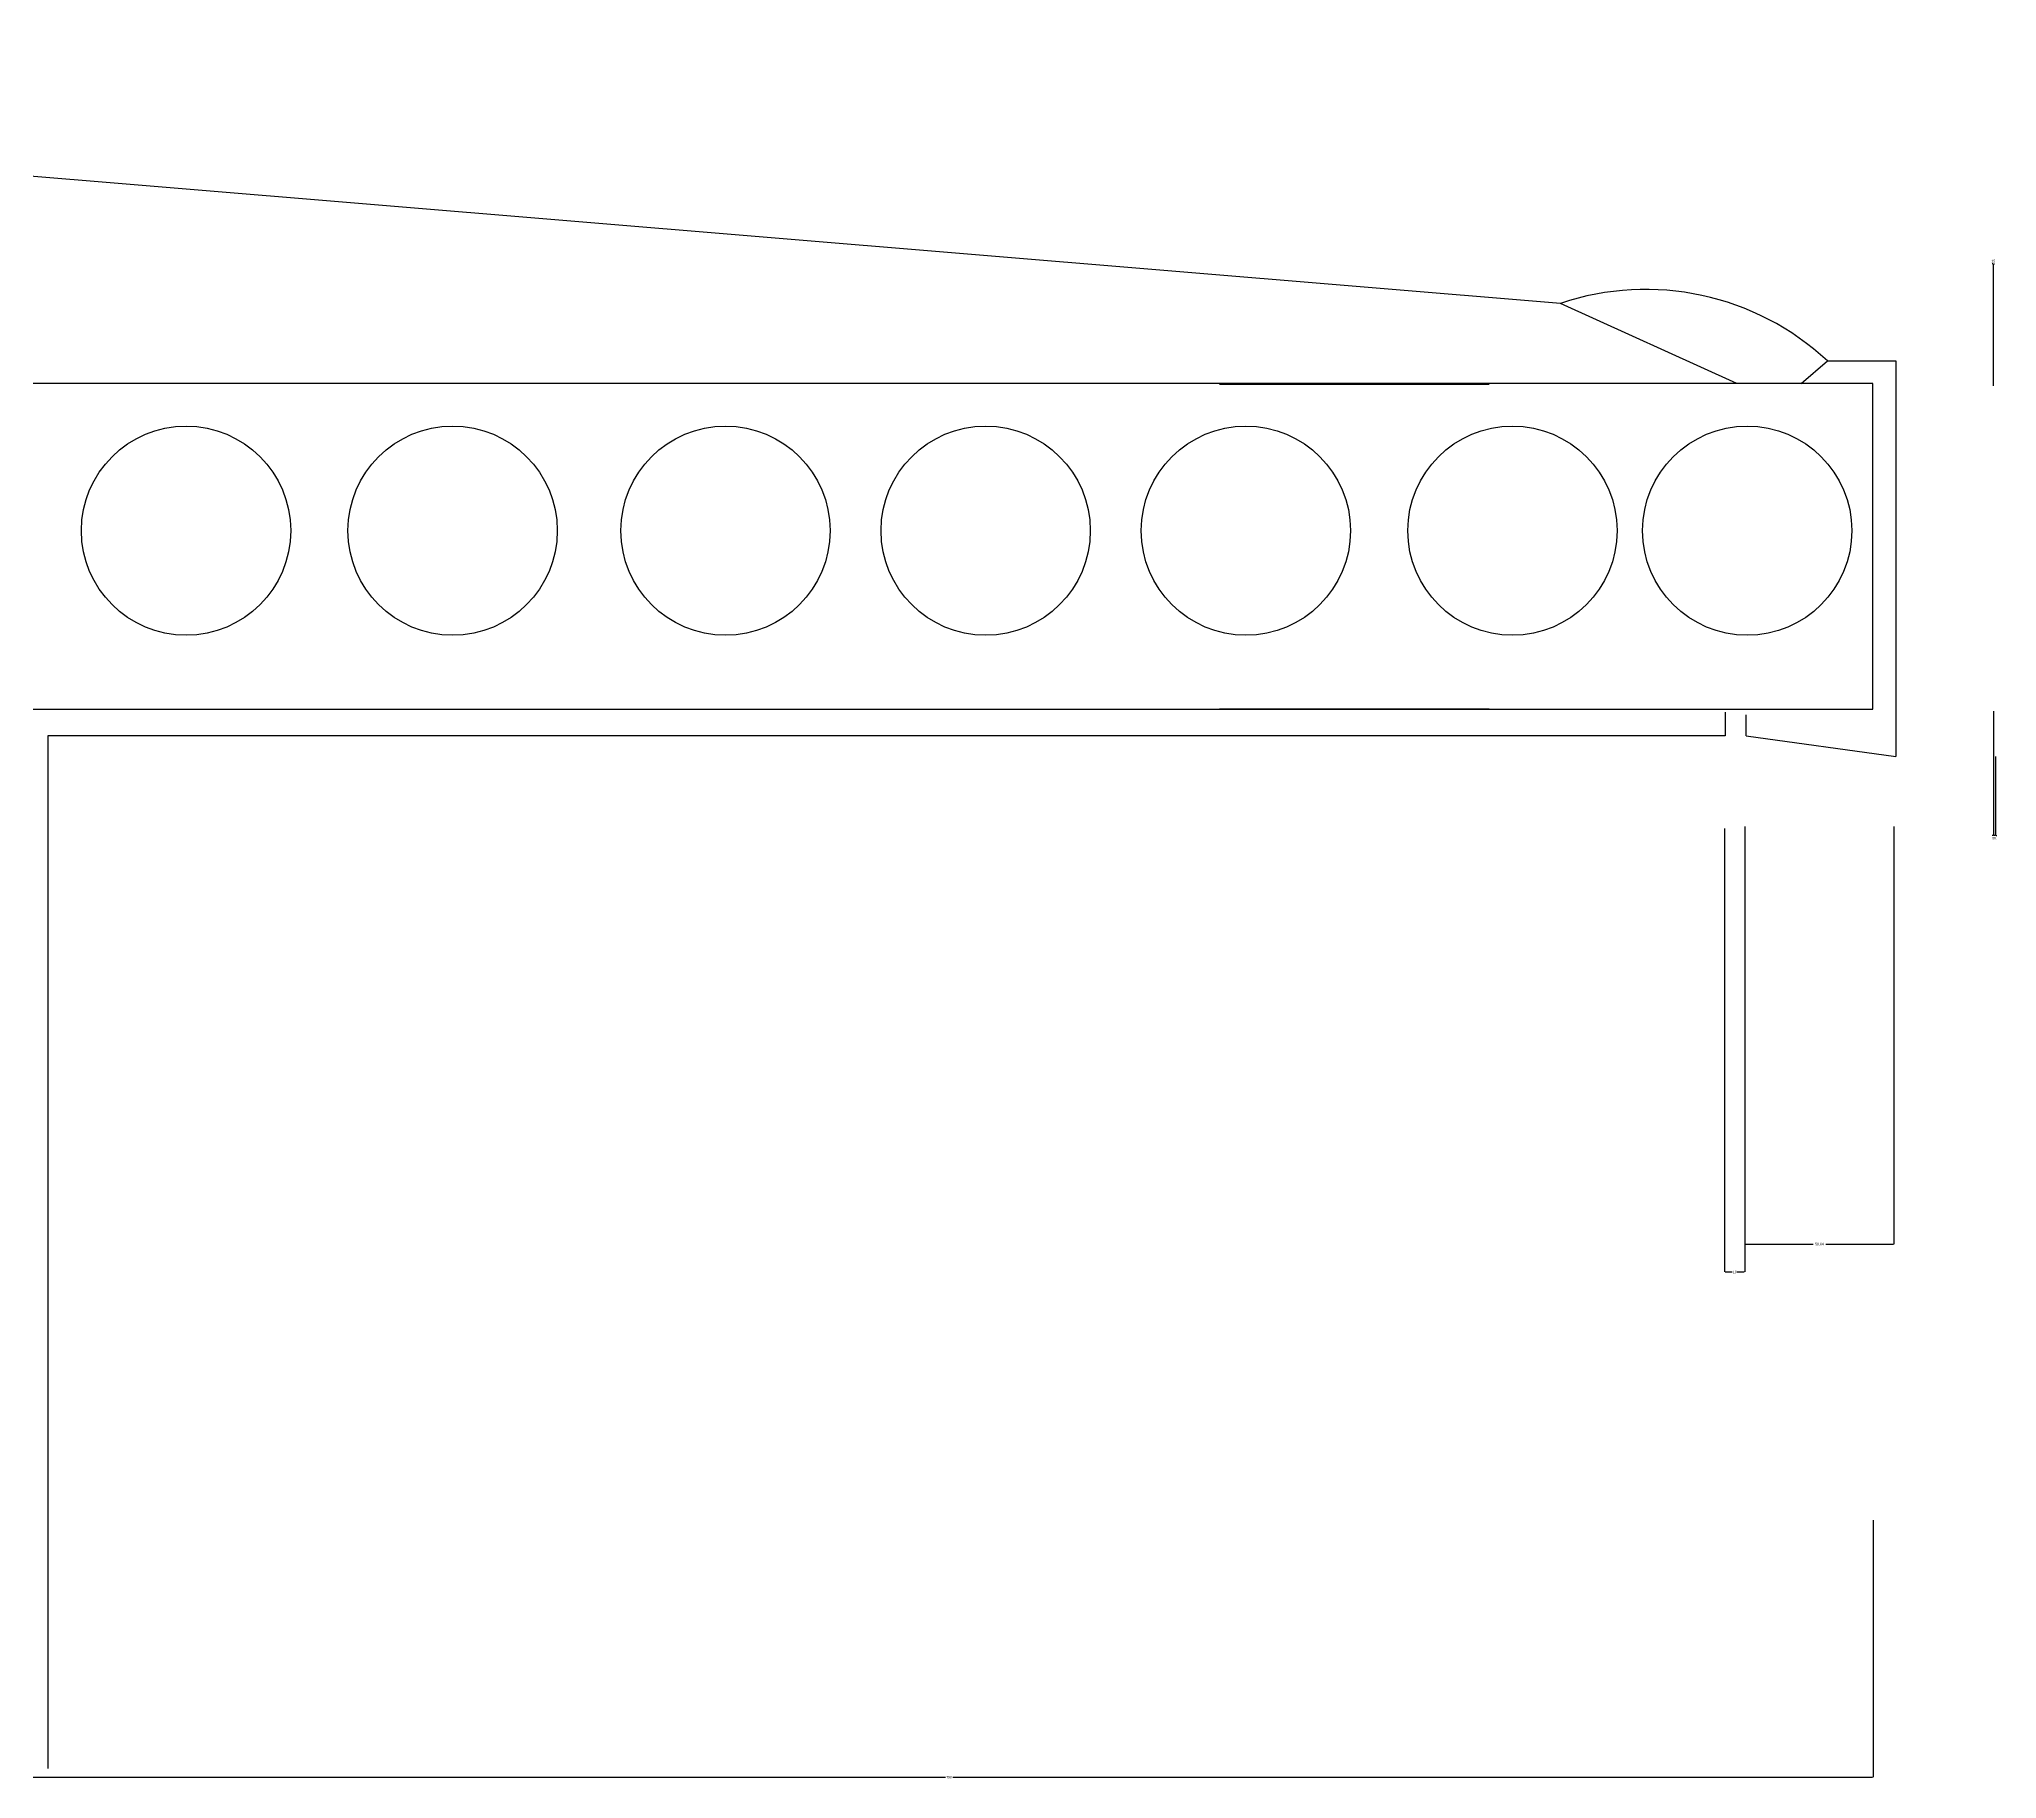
# Model space of a CAD drawing. Header units: metres. Extents: x 18504 to 19961, y 9100 to 9945.
# Drawn here: x 19178 to 19961, y 9249 to 9945 of the extents above; entities that cross this region are included whole.
import ezdxf

# ---------------------------------------------------------------- set-up
doc = ezdxf.new("R2010")
doc.units = ezdxf.units.M
doc.layers.add('PUB_DIM', color=3, linetype='Continuous')
doc.dimstyles.get("Standard").update_dxf_attribs({"dimtxt": 2.5, "dimasz": 2.5, "dimexe": 1.25, "dimexo": 0.625, "dimtad": 1, "dimcen": 2.5, "dimazin": 3, "dimtfac": 1, "dimtmove": 0, "dimatfit": 3})

# ---------------------------------------------------------------- blocks, each defined once
blk = doc.blocks.new('*D1')
for p, q in [((19911.41, 9352.54), (19911.41, 9249.65)), ((19172.09, 9335.61), (19172.09, 9249.65)), ((19172.34, 9249.65), (19540.25, 9249.65)), ((19543.25, 9249.65), (19911.16, 9249.65))]:
    blk.add_line(p, q)
at = {"layer": 'Defpoints'}
for p in [(19911.41, 9352.54), (19172.09, 9335.61), (19172.09, 9249.65)]:
    blk.add_point(p, dxfattribs=at)
at = {"layer": 'PUB_DIM', "insert": (19541.75, 9249.65), "char_height": 1, "attachment_point": 5}
blk.add_mtext('750', dxfattribs=at)
blk = doc.blocks.new('*D2')
for p, q in [((19959.28, 9855.21), (19959.03, 9855.21)), ((19959.53, 9806.4), (19959.53, 9855.21)), ((19959.53, 9816.34), (19959.53, 9855.21)), ((19959.53, 9855.21), (19959.53, 9855.21)), ((19959.78, 9855.21), (19960.03, 9855.21))]:
    blk.add_line(p, q)
at = {"layer": 'Defpoints'}
for p in [(19959.53, 9855.21), (19959.53, 9816.34), (19959.53, 9806.4)]:
    blk.add_point(p, dxfattribs=at)
at = {"layer": 'PUB_DIM', "insert": (19959.53, 9856.335), "char_height": 1, "attachment_point": 5}
blk.add_mtext('15', dxfattribs=at)
blk = doc.blocks.new('*D3')
for p, q in [((19852.01, 9629.22), (19852.01, 9451.83)), ((19860.14, 9629.22), (19860.14, 9451.83)), ((19852.26, 9451.83), (19855.075, 9451.83)), ((19857.075, 9451.83), (19859.89, 9451.83))]:
    blk.add_line(p, q)
at = {"layer": 'Defpoints'}
for p in [(19852.01, 9629.22), (19860.14, 9629.22), (19852.01, 9451.83)]:
    blk.add_point(p, dxfattribs=at)
at = {"layer": 'PUB_DIM', "insert": (19856.075, 9451.83), "char_height": 1, "attachment_point": 5}
blk.add_mtext('10', dxfattribs=at)
blk = doc.blocks.new('*D4')
for p, q in [((19860.14, 9630.12), (19860.14, 9462.91)), ((19919.78, 9630.12), (19919.78, 9462.91)), ((19860.39, 9462.91), (19887.46, 9462.91)), ((19892.46, 9462.91), (19919.53, 9462.91))]:
    blk.add_line(p, q)
at = {"layer": 'Defpoints'}
for p in [(19860.14, 9630.12), (19919.78, 9630.12), (19860.14, 9462.91)]:
    blk.add_point(p, dxfattribs=at)
at = {"layer": 'PUB_DIM', "insert": (19889.96, 9462.91), "char_height": 1, "attachment_point": 5}
blk.add_mtext('59,64', dxfattribs=at)
blk = doc.blocks.new('*D5')
for p, q in [((19959.53, 9676.22), (19959.53, 9626.5)), ((19960.43, 9658.14), (19960.43, 9626.5)), ((19959.28, 9626.5), (19959.03, 9626.5)), ((19960.43, 9626.5), (19959.53, 9626.5)), ((19960.68, 9626.5), (19960.93, 9626.5))]:
    blk.add_line(p, q)
at = {"layer": 'Defpoints'}
for p in [(19959.53, 9676.22), (19960.43, 9658.14), (19960.43, 9626.5)]:
    blk.add_point(p, dxfattribs=at)
at = {"layer": 'PUB_DIM', "insert": (19959.98, 9625.375), "char_height": 1, "attachment_point": 5}
blk.add_mtext('30.', dxfattribs=at)

msp = doc.modelspace()

# ---------------------------------------------------------------- linework, layer by layer
for p, q in [((19856.86, 9807.38), (19786.4, 9839.42)), ((19882.64, 9807.38), (19893.15, 9816.38)), ((19893.15, 9816.38), (19920.46, 9816.38)), ((19920.46, 9816.38), (19920.46, 9658.03)), ((19649.95, 9807.07), (19757.79, 9807.07)), ((19911.3, 9677), (19911.3, 9807.38)), ((19757.79, 9677), (19649.95, 9677)), ((19852.18, 9675.86), (19852.18, 9666.42)), ((19860.58, 9666.42), (19860.58, 9674.81)), ((19852.18, 9666.42), (19181.11, 9666.42)), ((19181.11, 9666.42), (19181.11, 9253.15)), ((19860.58, 9666.42), (19920.46, 9658.03))]:
    msp.add_line(p, q)
for points in [[(19786.4, 9839.42), (18514.97, 9945.14)], [(19911.3, 9807.38), (19081.83, 9807.38)], [(19004.71, 9677), (19911.3, 9677)]]:
    msp.add_lwpolyline(points)
for centre in [(19236.43, 9748.46), (19343.08, 9748.46), (19452.26, 9748.46), (19556.36, 9748.46), (19660.47, 9748.46), (19767.11, 9748.46), (19861.06, 9748.46)]:
    msp.add_circle(centre, 41.86)
msp.add_arc((19820.46, 9738.41), 106.59, 47.01, 108.64)

# ---------------------------------------------------------------- dimensions: what is measured, and where the dimension line sits
at = {"layer": 'PUB_DIM'}
for base, p1, p2, text, picture, middle in [((19959.53, 9855.21), (19959.53, 9806.4), (19959.53, 9816.34), '15', '*D2', (19959.53, 9856.335)), ((19960.43, 9626.5), (19960.43, 9658.14), (19959.53, 9676.22), '30.', '*D5', (19959.98, 9625.375)), ((19852.01, 9451.83), (19852.01, 9629.22), (19860.14, 9629.22), '10', '*D3', (19856.075, 9451.83)), ((19172.09, 9249.65), (19172.09, 9335.61), (19911.41, 9352.54), '750', '*D1', (19541.75, 9249.65))]:
    dim = msp.add_linear_dim(base=base, p1=p1, p2=p2, text=text, dimstyle='Standard', dxfattribs=at)
    dim.commit()
    dim.dimension.update_dxf_attribs({"geometry": picture, "text_midpoint": middle})
dim = msp.add_linear_dim(base=(19860.14, 9462.91), p1=(19860.14, 9630.12), p2=(19919.78, 9630.12), dimstyle='Standard', dxfattribs=at)
dim.commit()
dim.dimension.update_dxf_attribs({"geometry": '*D4', "text_midpoint": (19889.96, 9462.91)})

doc.saveas('drawing.dxf')
